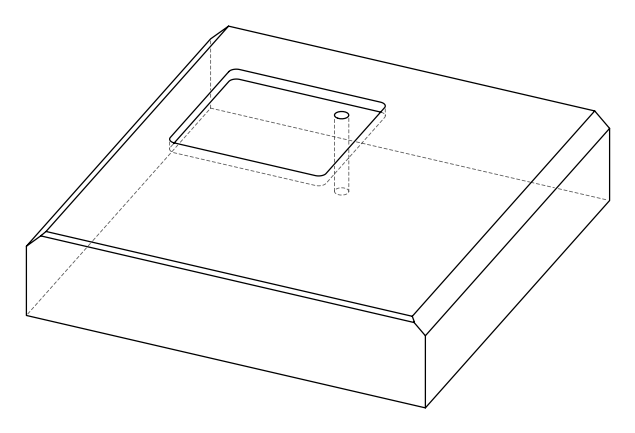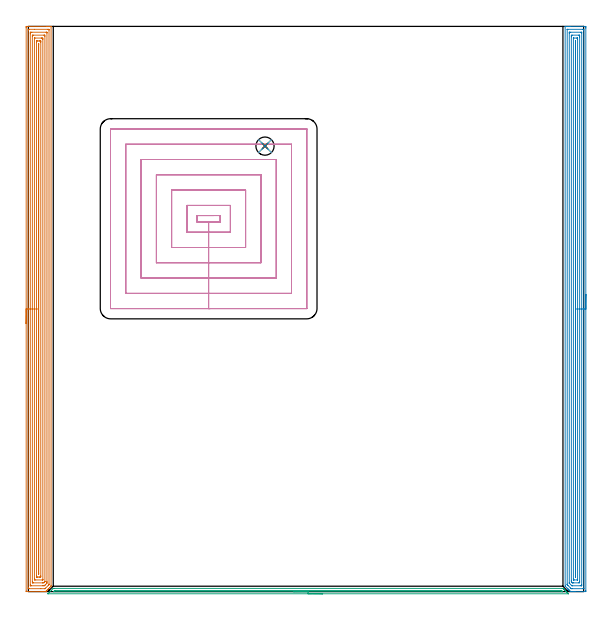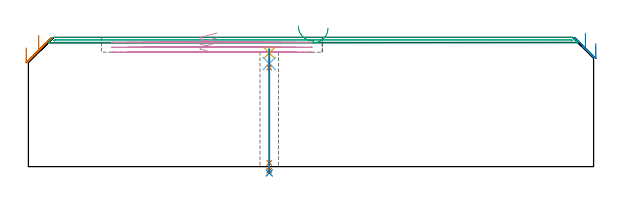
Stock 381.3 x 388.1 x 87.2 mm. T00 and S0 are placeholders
(PLAN: 8 operations, 5 tool changes, 59.2 min)
(1 AREA_MILL | FG_CHAMFER_SURFACE | UGT0205_001 | 21.89 min | 56725 mm3)
(2 AREA_MILL_1 | FG_CHAMFER_SURFACE_1 | UGT0205_001 | 18.77 min | 39146 mm3)
(3 AREA_MILL_2 | FG_CHAMFER_SURFACE_2 | UGT0205_001 | 5.82 min | 2405 mm3)
(4 MILL_RECTANGULAR_POCKET | POCKET_RECTANGULAR_STRAIGHT | UGT0201_103 | Follow Part, ap 3.5, ae 75% | 11.94 min | 204055 mm3)
(5 SPOT_DRILL | STEP1HOLE | NXT0321_9005460120000 | 0.03 min | 11 mm3)
(6 DRILL_BLIND_HOLE_INTO_CENTER | STEP1HOLE | NXT0301_022 | 0.04 min | 122 mm3)
(7 GUN_DRILL_THROUGH_HOLE | STEP1HOLE | UGT0307_001 | 0.38 min | 1340 mm3)
(8 SPADE_DRILL_TO_ENLARGE_THROUGH_HOLE | STEP1HOLE | UGT0306_003 | 0.34 min | 7971 mm3)
(TOOL UGT0205_001 | Chamfer Mill 20 x 3 x 45 deg. | D20 FL50 Z2)
(TOOL UGT0201_103 | End Mill 14 mm | D14 FL19 Z2)
(TOOL NXT0321_9005460120000 | NC Spot Drill, 142deg, 12mm, Carbide, Uncoated | D12 PA142 FL30 Z2)
(TOOL NXT0301_022 | Carbide Drill 5.1mm [860.1-0510-015A1-MM 2214] | D5.1 PA140 FL28 Z2)
(TOOL UGT0307_001 | Gun Drill 5 mm | D5 PA130 FL24 Z1)
(TOOL UGT0306_003 | Spade Drill 12.5mm | D12.5 PA132 FL10 Z2)
(OP 1 AREA_MILL)
G17 G21 G94 G90
T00 M6
G54
G17 G0 G90 X-1.5 Y184.05 S1061 M3
G43 Z97.2 H0
Z80.1
G94 G1 Y184.088 Z79.228 F250.
Y184.202 Z78.364
Y184.391 Z77.512
Y184.653 Z76.68
Y184.987 Z75.874
Y185.39 Z75.1
Y185.858 Z74.364
Y186.39 Z73.672
Y186.979 Z73.029
Y187.622 Z72.44
Y188.314 Z71.908
Y189.05 Z71.44
Y189.824 Z71.037
Y190.63 Z70.703
Y191.462 Z70.441
Y192.314 Z70.252
Y193.178 Z70.138
Y194.05 Z70.1
Y387.142
X-1.499 Y387.481 Z70.101
X-1.494 Y388.03 Z70.104
X-1.492 Y388.092 Z70.106
X-0.948 Y388.096 Z70.65
X-0.332 Y388.1 Z71.266
X12.382 Z83.976
X12.927 Z84.524
X13.271 Z84.867
X13.816 Z85.412
X14.159 Z85.754
X14.846 Z86.446
X15.173 Z86.773
X15.56 Y388.093 Z87.151
X15.597 Y388.09 Z87.188
X15.6 Y387.927 Z87.2
Y4.193
X15.598 Y3.705 Z87.187
X15.505 Y3.605 Z87.104
X14.757 Y2.857 Z86.357
X14.455 Y2.553 Z86.051
X13.863 Y1.963 Z85.463
X13.567 Y1.664 Z85.162
X12.974 Y1.074 Z84.574
X12.678 Y0.776 Z84.273
X12.211 Y0.31 Z83.809
X12.073 Y0.173 Z83.671
X11.938 Y0.041 Z83.536
X11.903 Y0.01 Z83.501
X11.594 Y0. Z83.194
X11.291 Z82.891
X10.605 Z82.199
X9.373 Z80.969
X8.827 Z80.422
X-1.221 Y0.001 Z70.376
X-1.492 Y0.01 Z70.106
X-1.499 Y0.28 Z70.099
Y0.303
X-1.5 Y194.05 Z70.1
X-0.086 Z71.514
X-0.085 Y385.694 Z71.515
X-0.084 Y385.719 Z71.516
X-0.059 Y386.09 Z71.541
X0.427 Y386.098 Z72.027
X4.202 Y386.1 Z75.802
X13.271 Z84.871
X13.757 Y386.098 Z85.357
X14.159 Y386.09 Z85.759
X14.184 Y385.694 Z85.784
X14.185 Y385.668 Z85.785
Y5.087
X14.184 Y5.061 Z85.784
X14.159 Y4.721 Z85.759
X13.9 Y4.454 Z85.5
X13.643 Y4.193 Z85.243
X11.857 Y2.406 Z83.457
X11.673 Y2.226 Z83.273
X11.493 Y2.054 Z83.093
X11.431 Y2.01 Z83.031
X11.372 Y2.005 Z82.972
X11.251 Y2.001 Z82.851
X11.009 Y2. Z82.609
X8.565 Z80.165
X0.829 Z72.429
X0.343 Y2.002 Z71.943
X-0.059 Y2.01 Z71.541
X-0.084 Y2.406 Z71.516
X-0.085 Y2.432 Z71.515
X-0.086 Y194.05 Z71.514
X1.328 Z72.928
X1.329 Y383.013 Z72.929
X1.331 Y383.403 Z72.931
X1.335 Y383.907 Z72.935
X1.341 Y384.09 Z72.941
X1.529 Y384.097 Z73.129
X1.718 Y384.099 Z73.318
X2.415 Y384.1 Z74.015
X12.19 Z83.79
X12.382 Y384.098 Z83.982
X12.574 Y384.094 Z84.174
X12.701 Y384.09 Z84.301
X12.765 Y384.076 Z84.365
X12.767 Y384.037 Z84.367
X12.769 Y383.907 Z84.369
X12.771 Y383.516 Z84.371
Y6.873
X12.77 Y6.483 Z84.37
X12.767 Y5.98 Z84.367
X12.765 Y5.789 Z84.365
X12.675 Y5.686 Z84.275
X12.382 Y5.384 Z83.982
X11.79 Y4.789 Z83.39
X11.493 Y4.493 Z83.093
X11.343 Y4.344 Z82.943
X11.188 Y4.193 Z82.788
X10.987 Y4.01 Z82.587
X10.794 Y4.003 Z82.394
X10.605 Y4.001 Z82.205
X9.908 Y4. Z81.508
X1.91 Z73.51
X1.718 Y4.002 Z73.318
X1.526 Y4.006 Z73.126
X1.399 Y4.01 Z72.999
X1.335 Y4.024 Z72.935
X1.333 Y4.063 Z72.933
X1.331 Y4.193 Z72.931
X1.329 Y4.584 Z72.929
X1.328 Y194.05 Z72.928
X2.743 Z74.343
Y381.227
X2.747 Y381.979 Z74.347
X2.749 Y382.082 Z74.349
X2.844 Y382.09 Z74.444
X3.515 Y382.1 Z75.115
X10.625 Z82.225
X11.046 Y382.095 Z82.646
X11.256 Y382.09 Z82.856
X11.35 Y382.086 Z82.95
X11.357 Y381.227 Z82.957
Y7.011
X11.354 Y6.873 Z82.954
X11.351 Y6.828 Z82.951
X11.348 Y6.809 Z82.948
X11.33 Y6.787 Z82.93
X11.259 Y6.711 Z82.859
X11.15 Y6.6 Z82.75
X11.013 Y6.463 Z82.613
X10.605 Y6.062 Z82.205
X10.562 Y6.023 Z82.162
X9.716 Y6.001 Z81.316
X9.696 Y6. Z81.296
X3.476 Z75.076
X3.054 Y6.005 Z74.654
X2.844 Y6.01 Z74.444
X2.75 Y6.014 Z74.35
X2.743 Y6.873 Z74.343
Y194.05
X4.157 Z75.757
Y379.668
X4.159 Y379.896 Z75.759
X4.163 Y380.048 Z75.763
X4.165 Y380.091 Z75.765
X4.18 Y380.094 Z75.78
X4.22 Y380.097 Z75.82
X4.384 Y380.099 Z75.984
X4.616 Y380.1 Z76.216
X8.827 Z80.427
X9.06 Z80.66
X9.716 Y380.093 Z81.316
X9.928 Y380.09 Z81.528
X9.938 Y379.668 Z81.538
X9.941 Y379.44 Z81.541
X9.943 Y379.212 Z81.543
Y8.432
X9.941 Y8.204 Z81.541
X9.936 Y8.052 Z81.536
X9.934 Y8.013 Z81.534
X9.919 Y8.01 Z81.519
X9.879 Y8.006 Z81.479
X9.716 Y8.002 Z81.316
X9.484 Y8.001 Z81.084
X5.04 Y8. Z76.64
X4.384 Y8.007 Z75.984
X4.172 Y8.01 Z75.772
X4.162 Y8.432 Z75.762
X4.159 Y8.66 Z75.759
X4.157 Y8.888 Z75.757
Y194.05
X5.571 Z77.171
Y377.352
X5.573 Y377.653 Z77.173
X5.576 Y377.949 Z77.176
X5.578 Y378.088 Z77.178
X5.721 Y378.095 Z77.321
X6.161 Y378.098 Z77.761
X6.605 Y378.1 Z78.205
X7.494 Z79.094
X7.939 Y378.099 Z79.539
X8.386 Y378.096 Z79.986
X8.506 Y378.09 Z80.106
X8.522 Y378.078 Z80.122
X8.525 Y378.04 Z80.125
X8.527 Y377.955 Z80.127
X8.528 Y377.653 Z80.128
X8.529 Y377.059 Z80.129
Y10.748
X8.527 Y10.447 Z80.127
X8.524 Y10.151 Z80.124
X8.522 Y10.012 Z80.122
X8.379 Y10.005 Z79.979
X7.939 Y10.002 Z79.539
X7.495 Y10. Z79.095
X6.606 Z78.206
X6.161 Y10.001 Z77.761
X5.714 Y10.004 Z77.314
X5.594 Y10.01 Z77.194
X5.578 Y10.022 Z77.178
X5.575 Y10.06 Z77.175
X5.573 Y10.146 Z77.173
X5.572 Y10.447 Z77.172
X5.571 Y11.041 Z77.171
Y194.05
X6.985 Z78.585
X6.986 Y375.866 Z78.586
X6.987 Y375.93 Z78.587
X6.99 Y375.995 Z78.59
X6.998 Y376.09 Z78.598
X7.05 Y376.096 Z78.65
X7.083 Y376.097 Z78.683
X7.102 Y376.094 Z78.702
X7.108 Y376.091 Z78.708
X7.11 Y376.06 Z78.71
X7.114 Y375.931 Z78.714
X7.115 Y375.866 Z78.715
X7.114 Y12.234 Z78.714
X7.113 Y12.17 Z78.713
X7.11 Y12.105 Z78.71
X7.102 Y12.01 Z78.702
X7.05 Y12.004 Z78.65
X7.017 Y12.003 Z78.617
X6.998 Y12.006 Z78.598
X6.992 Y12.009 Z78.592
X6.99 Y12.04 Z78.59
X6.986 Y12.169 Z78.586
X6.985 Y12.234 Z78.585
Y194.05
Y194.922 Z78.623
Y195.786 Z78.737
Y196.638 Z78.926
Y197.47 Z79.188
Y198.276 Z79.522
Y199.05 Z79.925
Y199.786 Z80.394
Y200.478 Z80.925
Y201.121 Z81.514
Y201.71 Z82.157
Y202.242 Z82.85
Y202.71 Z83.585
Y203.113 Z84.359
Y203.447 Z85.165
Y203.709 Z85.997
Y203.898 Z86.849
Y204.012 Z87.714
Y204.05 Z88.585
G0 Z97.2
M5
M2
(OP 2 AREA_MILL_1)
G17 G21 G94 G90
T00 M6
G54
G17 G0 G90 X382.8 Y204.05 S1061 M3
G43 Z97.2 H0
Z83.
G94 G1 Y204.012 Z82.128 F250.
Y203.898 Z81.263
Y203.709 Z80.412
Y203.447 Z79.58
Y203.113 Z78.774
Y202.71 Z78.
Y202.242 Z77.264
Y201.71 Z76.572
Y201.121 Z75.929
Y200.478 Z75.34
Y199.786 Z74.808
Y199.05 Z74.34
Y198.276 Z73.937
Y197.47 Z73.603
Y196.638 Z73.341
Y195.786 Z73.152
Y194.922 Z73.038
Y194.05 Z73.
Y0.619
X382.795 Y0.203 Z73.003
X382.792 Y0.01 Z73.006
X382.595 Y0. Z73.202
X375.258 Z80.536
X374.716 Z81.08
X374.375 Z81.421
X373.833 Z81.963
X373.492 Z82.303
X372.679 Z83.12
X372.644 Z83.155
X372.309 Y0.001 Z83.487
X372.275 Y0.024 Z83.522
X371.855 Y0.445 Z83.945
X371.726 Y0.573 Z84.072
X371.68 Y0.619 Z84.119
X371.479 Y0.82 Z84.32
X371.431 Y0.867 Z84.366
X371.382 Y0.917 Z84.417
X371.188 Y1.112 Z84.611
X371.137 Y1.162 Z84.66
X371.084 Y1.215 Z84.714
X370.897 Y1.403 Z84.902
X370.842 Y1.456 Z84.954
X370.787 Y1.513 Z85.012
X370.606 Y1.694 Z85.193
X370.548 Y1.75 Z85.249
X370.489 Y1.811 Z85.31
X370.315 Y1.985 Z85.484
X370.254 Y2.045 Z85.543
X370.191 Y2.108 Z85.608
X370.024 Y2.276 Z85.775
X369.959 Y2.339 Z85.837
X368.628 Y3.672 Z87.172
X368.607 Y3.704 Z87.193
X368.6 Y3.821 Z87.199
Y387.927 Z87.2
X368.602 Y388.093 Z87.188
X368.613 Y388.1 Z87.177
X368.968 Z86.832
X369.277 Z86.523
X369.959 Z85.836
X371.184 Z84.613
X371.726 Z84.069
X372.338 Z83.457
X382.053 Z73.744
X382.324 Y388.097 Z73.473
X382.792 Y388.091 Z73.006
X382.795 Y387.957 Z73.003
X382.799 Y387.481 Z73.001
X382.8 Y386.999 Z73.
Y194.05
X381.386 Z74.414
X381.385 Y2.092 Z74.415
X381.384 Y2.04 Z74.416
X381.382 Y2.015 Z74.418
X381.38 Y2.01 Z74.42
X381.36 Y2.008 Z74.44
X380.958 Y2.001 Z74.842
X373.492 Y2. Z82.308
X373.009 Y2.002 Z82.791
X372.81 Y2.007 Z82.99
X372.761 Y2.01 Z83.039
X372.7 Y2.062 Z83.1
X372.609 Y2.146 Z83.191
X372.344 Y2.406 Z83.456
X370.557 Y4.193 Z85.243
X370.266 Y4.49 Z85.534
X370.069 Y4.693 Z85.731
X370.021 Y4.748 Z85.779
X370.019 Y4.77 Z85.781
X370.017 Y4.822 Z85.783
X370.014 Y5.031 Z85.786
Y5.087
X370.015 Y386.008 Z85.785
X370.016 Y386.06 Z85.784
X370.018 Y386.085 Z85.782
X370.02 Y386.09 Z85.78
X370.04 Y386.092 Z85.76
X370.442 Y386.099 Z85.358
X380.558 Z75.242
X381.042 Y386.097 Z74.758
X381.273 Y386.09 Z74.527
X381.379 Y386.079 Z74.421
X381.385 Y385.75 Z74.415
Y385.694
X381.386 Y194.05 Z74.414
X379.972 Z75.828
X379.971 Y4.786 Z75.829
X379.969 Y4.193 Z75.831
X379.966 Y4.044 Z75.834
X379.965 Y4.015 Z75.835
X379.928 Y4.009 Z75.872
X379.863 Y4.002 Z75.937
X379.674 Y4.001 Z76.126
X378.982 Y4. Z76.818
X373.682 Y4.001 Z82.118
X373.492 Y4.004 Z82.308
X373.301 Y4.01 Z82.499
X373.192 Y4.019 Z82.608
X373.131 Y4.076 Z82.669
X373.008 Y4.193 Z82.792
X371.726 Y5.475 Z84.074
X371.476 Y5.729 Z84.324
X371.446 Y5.763 Z84.354
X371.435 Y5.779 Z84.365
X371.433 Y5.8 Z84.367
X371.43 Y5.88 Z84.37
X371.429 Y5.98 Z84.371
X371.428 Y6.281 Z84.372
X371.429 Y383.314 Z84.371
X371.431 Y383.907 Z84.369
X371.434 Y384.056 Z84.366
X371.435 Y384.086 Z84.365
X371.472 Y384.091 Z84.328
X371.537 Y384.098 Z84.263
X371.726 Y384.099 Z84.074
X372.418 Y384.1 Z83.382
X379.484 Y384.099 Z76.316
X379.674 Y384.095 Z76.126
X379.865 Y384.09 Z75.935
X379.965 Y384.078 Z75.835
X379.968 Y384.007 Z75.832
X379.97 Y383.907 Z75.83
X379.971 Y383.607 Z75.829
X379.972 Y194.05 Z75.828
X378.557 Z77.243
Y7.11
X378.556 Y6.873 Z77.244
X378.552 Y6.222 Z77.248
X378.549 Y6.01 Z77.251
X377.888 Y6. Z77.912
X374.355 Z81.445
X373.924 Y6.004 Z81.876
X373.708 Y6.008 Z82.092
X373.656 Y6.01 Z82.144
X373.597 Y6.063 Z82.203
X373.492 Y6.161 Z82.308
X373.136 Y6.514 Z82.664
X372.957 Y6.695 Z82.843
X372.869 Y6.789 Z82.931
X372.85 Y6.811 Z82.95
X372.847 Y6.831 Z82.953
X372.845 Y6.873 Z82.955
X372.843 Y7.53 Z82.957
Y7.767
Y380.99
X372.844 Y381.227 Z82.956
X372.848 Y381.878 Z82.952
X372.851 Y382.09 Z82.949
X373.512 Y382.1 Z82.288
X377.928 Z77.872
X378.343 Y382.094 Z77.457
X378.544 Y382.09 Z77.256
X378.55 Y381.975 Z77.25
X378.556 Y381.465 Z77.244
X378.557 Y381.227 Z77.243
Y380.57
Y194.05
X377.143 Z78.657
X377.142 Y8.421 Z78.658
X377.139 Y8.182 Z78.661
X377.136 Y8.026 Z78.664
X377.123 Y8.009 Z78.677
X377.106 Y8.006 Z78.694
X377.025 Y8.002 Z78.775
X376.794 Y8. Z79.006
X375.028 Z80.772
X374.375 Y8.007 Z81.425
X374.284 Y8.01 Z81.516
X374.264 Y8.021 Z81.536
X374.261 Y8.142 Z81.539
X374.258 Y8.301 Z81.542
X374.257 Y8.78 Z81.543
X374.258 Y379.679 Z81.542
X374.261 Y379.919 Z81.539
X374.264 Y380.074 Z81.536
X374.277 Y380.091 Z81.523
X374.294 Y380.094 Z81.506
X374.375 Y380.098 Z81.425
X374.606 Y380.1 Z81.194
X376.372 Z79.428
X377.025 Y380.093 Z78.775
X377.116 Y380.09 Z78.684
X377.136 Y380.079 Z78.664
X377.14 Y379.958 Z78.66
X377.142 Y379.799 Z78.658
X377.143 Y379.559 Z78.657
Y379.44
Y194.05
X375.729 Z80.071
Y10.865
X375.727 Y10.447 Z80.073
X375.723 Y10.057 Z80.077
X375.722 Y10.021 Z80.078
X375.693 Y10.007 Z80.107
X375.678 Y10.01 Z80.122
X375.676 Y10.025 Z80.124
X375.671 Y10.447 Z80.129
Y10.506
Y377.711
X375.672 Y377.923 Z80.128
X375.674 Y378.027 Z80.126
X375.678 Y378.076 Z80.122
X375.68 Y378.09 Z80.12
X375.704 Y378.095 Z80.096
X375.721 Y378.09 Z80.079
X375.724 Y378.075 Z80.076
X375.727 Y377.653 Z80.073
X375.729 Y377.235 Z80.071
Y377.177
Y194.05
Y193.178 Z80.109
Y192.314 Z80.223
Y191.462 Z80.412
Y190.63 Z80.674
Y189.824 Z81.008
Y189.05 Z81.411
Y188.314 Z81.88
Y187.622 Z82.411
Y186.979 Z83.
Y186.39 Z83.643
Y185.858 Z84.335
Y185.39 Z85.071
Y184.987 Z85.845
Y184.653 Z86.651
Y184.391 Z87.483
Y184.202 Z88.335
Y184.088 Z89.199
Y184.05 Z90.071
G0 Z97.2
M5
M2
(OP 3 AREA_MILL_2)
G17 G21 G94 G90
T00 M6
G54
G17 G0 G90 X202.1 Y-1.5 S1061 M3
G43 Z97.2 H0
Z93.5
G94 G1 X202.062 Z92.628 F250.
X201.948 Z91.763
X201.759 Z90.912
X201.497 Z90.08
X201.163 Z89.274
X200.76 Z88.5
X200.292 Z87.764
X199.76 Z87.072
X199.171 Z86.429
X198.528 Z85.84
X197.836 Z85.308
X197.1 Z84.84
X196.326 Z84.437
X195.52 Z84.103
X194.688 Z83.841
X193.836 Z83.652
X192.972 Z83.538
X192.1 Z83.5
X13.562
X13.524 Y-1.499 Z83.501
X13.415 Y-1.491 Z83.505
X13.479 Y-1.423 Z83.575
X13.562 Y-1.337 Z83.661
X13.65 Y-1.249 Z83.749
X14.621 Y-0.279 Z84.72
X15.794 Y0.894 Z85.894
X17.022 Y2.123 Z87.121
X17.037 Y2.137 Z87.134
X17.113 Y2.209 Z87.186
X17.576 Y2.2 Z87.2
X366.624
X367.087 Y2.209 Z87.186
X367.164 Y2.137 Z87.134
X367.178 Y2.123 Z87.121
X367.513 Y1.788 Z86.786
X367.622 Y1.68 Z86.676
X367.727 Y1.574 Z86.573
X367.811 Y1.49 Z86.489
X367.918 Y1.384 Z86.38
X368.02 Y1.28 Z86.28
X368.108 Y1.192 Z86.192
X368.213 Y1.089 Z86.085
X368.314 Y0.987 Z85.986
X368.406 Y0.894 Z85.894
X368.509 Y0.793 Z85.789
X368.607 Y0.693 Z85.693
X368.703 Y0.597 Z85.596
X368.804 Y0.498 Z85.494
X368.9 Y0.4 Z85.399
X369.001 Y0.299 Z85.299
X369.1 Y0.202 Z85.198
X369.194 Y0.107 Z85.106
X369.298 Y0.002 Z85.001
X369.395 Y-0.093 Z84.903
X369.487 Y-0.187 Z84.813
X369.596 Y-0.296 Z84.704
X369.69 Y-0.389 Z84.607
X369.78 Y-0.48 Z84.519
X369.894 Y-0.593 Z84.406
X369.986 Y-0.684 Z84.312
X370.074 Y-0.774 Z84.226
X370.191 Y-0.891 Z84.108
X370.281 Y-0.98 Z84.017
X370.489 Y-1.188 Z83.811
X370.537 Y-1.237 Z83.762
X370.723 Y-1.423 Z83.576
X370.786 Y-1.487 Z83.512
X370.788 Y-1.496 Z83.503
X370.786 Y-1.5 Z83.499
X192.1 Z83.5
Y-0.086 Z84.914
X17.572
X17.369 Y-0.082 Z84.918
X17.283 Y-0.079 Z84.921
X17.298 Y-0.058 Z84.942
X17.324 Y-0.028 Z84.972
X17.417 Y0.068 Z85.068
X17.58 Y0.23 Z85.23
X17.863 Y0.512 Z85.512
X18.054 Y0.696 Z85.696
X18.143 Y0.779 Z85.779
X18.248 Y0.782 Z85.782
X18.468 Y0.786 Z85.786
X365.735
X365.954 Y0.782 Z85.782
X366.059 Y0.779 Z85.779
X366.17 Y0.674 Z85.674
X366.337 Y0.512 Z85.512
X366.62 Y0.23 Z85.23
X366.813 Y0.036 Z85.036
X366.868 Y-0.022 Z84.978
X366.914 Y-0.076 Z84.924
X366.833 Y-0.08 Z84.92
X366.62 Y-0.086 Z84.914
X366.613
X192.1
X191.228 Z84.952
X190.364 Z85.066
X189.512 Z85.255
X188.68 Z85.517
X187.874 Z85.851
X187.1 Z86.254
X186.364 Z86.723
X185.672 Z87.254
X185.029 Z87.843
X184.44 Z88.486
X183.908 Z89.178
X183.44 Z89.914
X183.037 Z90.688
X182.703 Z91.494
X182.441 Z92.326
X182.252 Z93.178
X182.138 Z94.043
X182.1 Z94.914
G0 Z97.2
M5
M2
(OP 4 MILL_RECTANGULAR_POCKET)
G17 G21 G94 G90
T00 M6
G54
G17 G0 G90 X127.236 Y258.2 S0 M3
G43 Z97.2 H0
Z90.2
G94 G1 X115.9 Z87.162 F250.
Y253.8 Z85.983
X123.8 Z83.867
X131.7 F500.
Y258.2
X115.9
Y253.8
X123.8
Y246.8
X138.7
Y265.2
X108.9
Y246.8
X123.8
Y236.3
X149.2
Y275.7
X98.4
Y236.3
X123.8
Y225.8
X159.7
Y286.2
X87.9
Y225.8
X123.8
Y215.3
X170.2
Y296.7
X77.4
Y215.3
X123.8
Y204.8
X180.7
Y307.2
X66.9
Y204.8
X123.8
Y194.3
X191.1
X191.155 Y194.305
X191.195 Y194.345
X191.2 Y194.4
Y317.6
X191.195 Y317.655
X191.155 Y317.695
X191.1 Y317.7
X56.5
X56.445 Y317.695
X56.405 Y317.655
X56.4 Y317.6
Y194.4
X56.405 Y194.345
X56.445 Y194.305
X56.5 Y194.3
X123.8
X124.8
G0 X127.236 Y258.2 Z86.867
G1 X115.9 Z83.829 F250.
Y253.8 Z82.65
X123.8 Z80.533
X131.7 F500.
Y258.2
X115.9
Y253.8
X123.8
Y246.8
X138.7
Y265.2
X108.9
Y246.8
X123.8
Y236.3
X149.2
Y275.7
X98.4
Y236.3
X123.8
Y225.8
X159.7
Y286.2
X87.9
Y225.8
X123.8
Y215.3
X170.2
Y296.7
X77.4
Y215.3
X123.8
Y204.8
X180.7
Y307.2
X66.9
Y204.8
X123.8
Y194.3
X191.1
X191.155 Y194.305
X191.195 Y194.345
X191.2 Y194.4
Y317.6
X191.195 Y317.655
X191.155 Y317.695
X191.1 Y317.7
X56.5
X56.445 Y317.695
X56.405 Y317.655
X56.4 Y317.6
Y194.4
X56.405 Y194.345
X56.445 Y194.305
X56.5 Y194.3
X123.8
X124.8
G0 X127.236 Y258.2 Z83.533
G1 X115.9 Z80.496 F250.
Y253.8 Z79.317
X123.8 Z77.2
X131.7 F500.
Y258.2
X115.9
Y253.8
X123.8
Y246.8
X138.7
Y265.2
X108.9
Y246.8
X123.8
Y236.3
X149.2
Y275.7
X98.4
Y236.3
X123.8
Y225.8
X159.7
Y286.2
X87.9
Y225.8
X123.8
Y215.3
X170.2
Y296.7
X77.4
Y215.3
X123.8
Y204.8
X180.7
Y307.2
X66.9
Y204.8
X123.8
Y194.3
X191.1
X191.155 Y194.305
X191.195 Y194.345
X191.2 Y194.4
Y317.6
X191.195 Y317.655
X191.155 Y317.695
X191.1 Y317.7
X56.5
X56.445 Y317.695
X56.405 Y317.655
X56.4 Y317.6
Y194.4
X56.405 Y194.345
X56.445 Y194.305
X56.5 Y194.3
X123.8
X124.8
G0 Z97.2
M5
M2
(OP 5 SPOT_DRILL)
G17 G21 G94 G90
T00 M6
G54
G17 G0 G90 X162.5 Y305.9 S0 M3
G43 Z97.2 H0
G94 G81 G98 Z76.662 F250. R80.2
G80
M5
M2
(OP 6 DRILL_BLIND_HOLE_INTO_CENTER)
G17 G21 G94 G90
T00 M6
G54
G17 G0 G90 X162.5 Y305.9 S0 M3
G43 Z97.2 H1
G94 G81 G98 Z69.55 F250. R79.2
G80
M5
M2
(OP 7 GUN_DRILL_THROUGH_HOLE)
G17 G21 G94 G90
T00 M6
G54
G17 G0 G90 X162.5 Y305.9 M8
G43 Z97.2 H0
Z77.022
S716 M3
G94 G1 Z66.794 F125. M26
G4 X.084
Z2.5 F250.
G4 X.084
Z-2.666 F125.
G4 X.084
M5
M9
G0 Z77.022
Z97.2
M2
(OP 8 SPADE_DRILL_TO_ENLARGE_THROUGH_HOLE)
G17 G21 G94 G90
T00 M6
G54
G17 G0 G90 X162.5 Y305.9 S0 M3
G43 Z97.2 H0
G94 G73 G98 Z-4.283 F250. Q11.64 R79.2
G80
M5
M2
